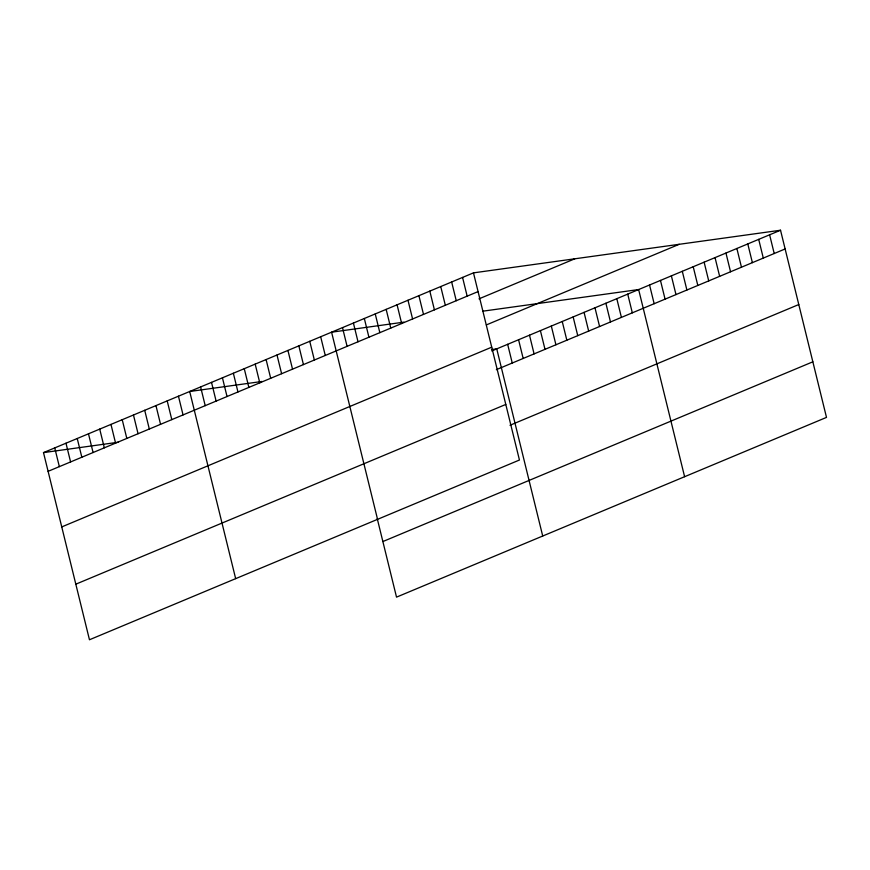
<?xml version="1.0" encoding="UTF-8"?>
<svg xmlns="http://www.w3.org/2000/svg" width="870" height="870" viewBox="0 0 870 870"><rect width="100%" height="100%" fill="white"/><g stroke="black" fill="none" stroke-linecap="round" stroke-linejoin="round"><path stroke-width="1.3" d="M473.476 272.865L519.444 460.023L89.469 639.765L43.5 452.607L473.476 272.865L780.531 230.235L826.5 417.393L396.524 597.135L377.243 518.64M48.1 471.333L478.076 291.591M479 298.845L574.809 258.803M486.373 324.912L679.198 244.307M61.748 526.915L491.724 347.173M491.746 350.958L780.531 230.235M496.346 369.674L785.131 248.961M75.82 584.183L505.796 404.441M509.994 425.256L798.78 304.543M382.865 541.553L812.852 361.811M403.963 322.128L331.59 332.188L377.558 519.336M482.622 311.21L638.634 289.547L684.603 476.706M262.066 381.451L189.693 391.5L235.661 578.648M491.485 349.599L496.748 348.87L542.717 536.018M43.5 452.607L118.505 442.199M769.613 234.802L774.213 253.518M758.705 239.359L763.294 258.085M747.787 243.926L752.387 262.642M736.868 248.483L741.468 267.21M725.961 253.05L730.55 271.777M715.042 257.607L719.642 276.334M704.124 262.174L708.724 280.901M693.216 266.742L697.816 285.458M682.297 271.299L686.898 290.025M671.379 275.866L675.979 294.582M660.471 280.423L665.071 299.149M649.553 284.99L654.153 303.706M627.727 294.114L632.327 312.841M616.808 298.682L621.408 317.398M605.89 303.238L610.49 321.965M594.982 307.806L599.582 326.522M584.064 312.363L588.664 331.089M573.145 316.93L577.745 335.646M562.237 321.487L566.838 340.213M551.319 326.054L555.919 344.781M540.4 330.611L545.001 349.338M529.493 335.178L534.093 353.905M518.574 339.746L523.174 358.462M507.656 344.303L512.256 363.029M462.568 277.432L467.157 296.148M451.65 281.989L456.25 300.715M440.731 286.556L445.331 305.272M429.823 291.113L434.413 309.84M418.905 295.68L423.505 314.407M407.986 300.248L412.587 318.964M397.079 304.804L401.668 323.531M386.16 309.372L390.76 328.088M375.242 313.929L379.842 332.655M364.334 318.496L368.923 337.212M353.416 323.053L358.016 341.779M342.497 327.62L347.097 346.347M320.671 336.744L325.271 355.471M309.753 341.312L314.353 360.028M298.845 345.868L303.434 364.595M287.926 350.436L292.527 369.152M277.008 354.993L281.608 373.719M266.1 359.56L270.69 378.276M255.182 364.117L259.782 382.844M244.263 368.684L248.863 387.411M233.356 373.252L237.956 391.968M222.437 377.808L227.037 396.535M211.519 382.376L216.119 401.092M200.611 386.933L205.211 405.659M178.448 396.198L183.048 414.925M167.203 400.896L171.803 419.623M155.958 405.605L160.558 424.321M144.714 410.303L149.314 429.03M133.469 415.001L138.058 433.728M122.224 419.699L126.813 438.426M110.968 424.408L115.569 443.124M99.724 429.106L104.324 447.832M88.479 433.804L93.079 452.53M77.234 438.513L81.834 457.228M65.989 443.211L70.59 461.926M54.745 447.909L59.345 466.635"/></g></svg>
